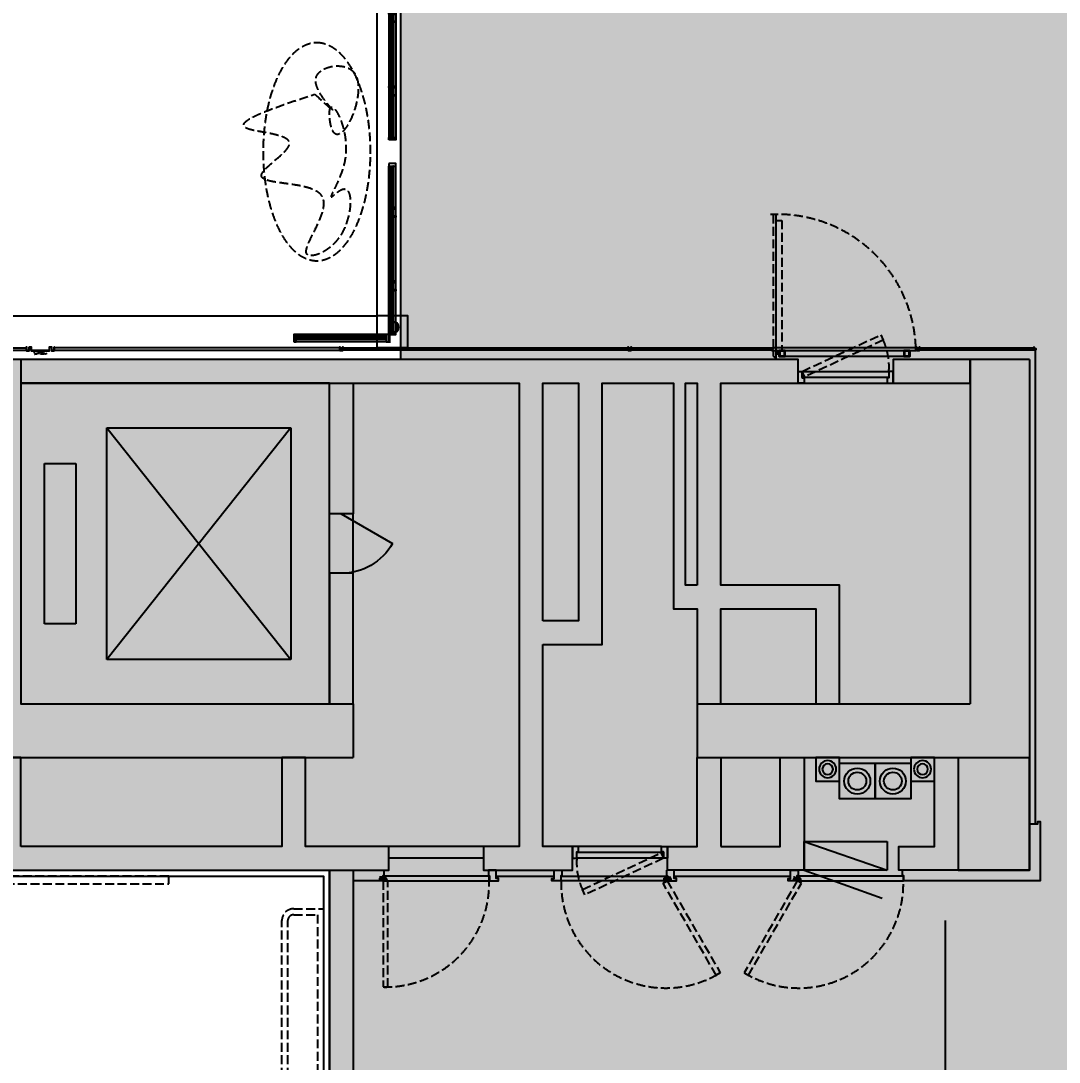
# Model space of a CAD drawing. Extents: x -284868 to 304789, y -137694 to 137894.
# Drawn here: x 75170 to 83920, y -105306 to -96536 of the extents above; entities that cross this region are included whole.
import ezdxf

# ---------------------------------------------------------------- set-up
doc = ezdxf.new("R2010")
doc.units = 0
doc.set_wipeout_variables(frame=1)
doc.linetypes.add('DASH', pattern=[0.35, 0.25, -0.1])
doc.layers.get('0').update_dxf_attribs({"linetype": 'CONTINUOUS'})
for name, color, linetype in [('0-墙', 4, 'CONTINUOUS'), ('0-建筑柱体', 251, 'CONTINUOUS'), ('0-消防栓(给排水)', 9, 'CONTINUOUS'), ('0-电梯', 3, 'CONTINUOUS'), ('0-非设计区域', 251, 'CONTINUOUS'), ('EM-插座', 240, 'CONTINUOUS'), ('P-完成面', 42, 'CONTINUOUS'), ('P-平面家具', 3, 'CONTINUOUS'), ('P-门扇', 6, 'CONTINUOUS'), ('WIRE-照明', 130, 'CONTINUOUS')]:
    doc.layers.add(name, color=color, linetype=linetype)
doc.styles.add('宋体', font='')
doc.styles.get('宋体').set_extended_font_data('SimSun')
doc.linetypes.add('FENCELINE2', pattern='A,6.35,-2.54,[132,ltypeshp.shx,S=2.54,R=0,X=-2.54,Y=0],-2.54,25.4', length=36.83)

# ---------------------------------------------------------------- blocks, each defined once
blk = doc.blocks.new('213r5467')
for p, q in [((-90909.2, -260063), (-90909.2, -260325.5)), ((-89559.2, -260063), (-90909.2, -260063)), ((-89559.2, -260325.5), (-89559.2, -260063)), ((-90909.2, -260325.5), (-89559.2, -260325.5)), ((-91209.2, -260588), (-91209.2, -262138)), ((-89259.2, -260588), (-91209.2, -260588)), ((-91209.2, -260588), (-89259.2, -262138)), ((-91209.2, -262138), (-89259.2, -260588)), ((-89259.2, -262138), (-89259.2, -260588)), ((-91209.2, -262138), (-89259.2, -262138))]:
    blk.add_line(p, q)
blk.add_lwpolyline([(-88884.2, -262463), (-91584.2, -262463), (-91584.2, -259863), (-88884.2, -259863), (-88884.2, -262463)])
blk = doc.blocks.new('sgASGHHHH')
for points in [[(-94645.8, -917724), (-94645.8, -920624), (-94145.8, -921074), (-94145.8, -917724)], [(-102879.2, -920774), (-102995.8, -921074), (-99845.8, -921074), (-99845.8, -920624), (-102645.8, -920624)], [(-96945.8, -921074), (-94145.8, -921074), (-94645.8, -920624), (-96945.8, -920624)]]:
    blk.add_hatch(color=256).paths.add_polyline_path(points)
at = {"color": 4}
for p, q in [((-94645.8, -917724), (-94645.8, -920624)), ((-94145.8, -917724), (-94645.8, -917724)), ((-94145.8, -917724), (-94145.8, -921074)), ((-102645.8, -920624), (-99845.8, -920624)), ((-99845.8, -920624), (-99845.8, -921074)), ((-96945.8, -920624), (-94645.8, -920624)), ((-96945.8, -920624), (-96945.8, -921074)), ((-102995.8, -921074), (-99845.8, -921074)), ((-96945.8, -921074), (-94145.8, -921074))]:
    blk.add_line(p, q, dxfattribs=at)
blk = doc.blocks.new('A$C5B4E3DF6')
for p, q in [((0, 240), (-658.7, 476.9)), ((-700, 0), (-700, 240)), ((0, 0), (-700, 240)), ((-700, 240), (0, 240)), ((0, 240), (0, 0)), ((0, 0), (-700, 0))]:
    blk.add_line(p, q)
for points in [[(-700, 240), (-541.4, 498.1), (-398.1, 240)], [(-398.1, 240), (-239.5, 498.1), (-96.1, 240)], [(-700, 0), (-700, 240), (0, 0)]]:
    blk.add_solid(points)
blk = doc.blocks.new('A$C2E9C7AB1')
blk.add_lwpolyline([(-200, 0), (0, 0), (0, -200), (-200, -200)], close=True)
for radius in [72.3, 45.5]:
    blk.add_circle((-100, -100), radius)
blk = doc.blocks.new('A$C1A2309B7')
blk.add_lwpolyline([(-300, 0), (0, 0), (0, -300), (-300, -300)], close=True)
for radius in [109.5, 75]:
    blk.add_circle((-150, -150), radius)
blk = doc.blocks.new('A$C3F6147FC')
at = {"xscale": -1, "rotation": 270}
for p in [(13299, -3250), (14098.7, -3250)]:
    blk.add_blockref('A$C2E9C7AB1', p, dxfattribs=at)
for p in [(13598.7, -3300), (13898.7, -3300)]:
    blk.add_blockref('A$C1A2309B7', p)
at = {"rotation": 180}
blk.add_blockref('A$C5B4E3DF6', (13000, -3960), dxfattribs=at)
blk = doc.blocks.new('$DorLib2D$00000228')
at = {"color": 0}
blk.add_line((0.5, 0), (0, 0.866), dxfattribs=at)
blk.add_arc((0.5, 0), 1, 120, 180, dxfattribs=at)
blk = doc.blocks.new('A$C6C5C068E')
h = blk.add_hatch()
h.set_pattern_fill('ANSI32', color=256, scale=0.2, style=0)
h.set_pattern_definition([(45, (506565838.6591, 131390591.2148), (-1.3470384181604, 1.3470384181604), []), (45, (506565839.5572, 131390591.2148), (-1.3470384181604, 1.3470384181604), [])])
h.paths.add_polyline_path([(11.2, 11.2), (-3.8, 11.2), (-3.8, 13.8), (0, 13.8), (0, 15), (-5, 15), (-5, 10), (10, 10), (10, -5), (15, -5), (15, 0), (13.8, 0), (13.8, -3.8), (11.2, -3.8)])
blk.add_lwpolyline([(11.2, 11.2), (-3.8, 11.2), (-3.8, 13.8), (0, 13.8), (0, 15), (-5, 15), (-5, 10), (10, 10), (10, -5), (15, -5), (15, 0), (13.8, 0), (13.8, -3.8), (11.2, -3.8)], close=True)
blk = doc.blocks.new('A$C7A304ED9')
at = {"linetype": 'DASH', "ltscale": 0.1}
for p, q in [((-50, 28.5), (50, -1.5)), ((50, 28.5), (-50, -1.5))]:
    blk.add_line(p, q, dxfattribs=at)
blk.add_lwpolyline([(120, -26.5), (120, -31.5), (115, -31.5), (115, -1.5), (95, -1.5), (95, -31.5), (75, -31.5), (75, -1.5), (-75, -1.5), (-75, -31.5), (-95, -31.5), (-95, -1.5), (-115, -1.5), (-115, -31.5), (-120, -31.5), (-120, -26.5), (-118.5, -26.5), (-118.5, -30), (-116.5, -30), (-116.5, 0), (-93.5, 0), (-93.5, -30), (-76.5, -30), (-76.5, 0), (76.5, 0), (76.5, -30), (93.5, -30), (93.5, 0), (116.5, 0), (116.5, -30), (118.5, -30), (118.5, -26.5), (120, -26.5)])
for points in [[(-50, -1.5), (50, -1.5), (50, 28.5), (-50, 28.5)], [(-60, -6.5), (60, -6.5), (60, -1.5), (-60, -1.5)]]:
    blk.add_lwpolyline(points, close=True, dxfattribs=at)
blk = doc.blocks.new('A$C4A657766')
h = blk.add_hatch()
h.set_pattern_fill('ANSI32', color=256, scale=0.2, style=0)
h.set_pattern_definition([(45, (-14.9999, -5), (-1.34704, 1.34704), []), (45, (-14.1019, -5), (-1.34704, 1.34704), [])])
h.paths.add_polyline_path([(-11.5, 26.5), (-11.5, -3.5), (-13.5, -3.5), (-13.5, 0), (-15, 0), (-15, -5), (-10, -5), (-10, 25), (10, 25), (10, -5), (15, -5), (15, 0), (13.5, 0), (13.5, -3.5), (11.5, -3.5), (11.5, 26.5)])
blk.add_lwpolyline([(-11.5, 26.5), (-11.5, -3.5), (-13.5, -3.5), (-13.5, 0), (-15, 0), (-15, -5), (-10, -5), (-10, 25), (10, 25), (10, -5), (15, -5), (15, 0), (13.5, 0), (13.5, -3.5), (11.5, -3.5), (11.5, 26.5), (-11.5, 26.5)])
blk = doc.blocks.new('A$C67A6433D')
at = {"linetype": 'DASH', "ltscale": 0.03}
blk.add_wipeout([(30.7, 0), (-28.1, 0), (-28.1, 25.8), (30.7, 25.8)], dxfattribs=at)
for p, q in [((-25.8, 19.5), (-22.7, 19)), ((-25.4, 13.4), (-18.7, 4.2)), ((-20.9, 18.6), (-9.1, 16.4)), ((-20.3, 1.6), (-20.3, 0)), ((-18.9, 12.6), (-11.9, 2.9)), ((-17.9, 11.2), (-6.8, 9.1)), ((-16, 8.5), (-6.1, 8.5)), ((-16, 2.9), (-0.3, 2.9)), ((-13, 24.2), (-13, 25.8)), ((-12.3, 23.4), (-12.3, 24.7)), ((-12.3, 24.7), (0, 24.7)), ((-8.8, 11.8), (-8.7, 20.7)), ((-8.7, 16.4), (-8.7, 20.7)), ((-1.5, 4), (-7.9, 10.2)), ((-1.9, 19.2), (-3.5, 14.1)), ((0.4, 9.4), (-2.8, 11.9)), ((2.6, 9.4), (5.8, 11.9)), ((30.4, 25.8), (3, 25.8)), ((14.9, 24.7), (3, 24.7)), ((18.6, 2.9), (3.3, 2.9)), ((4.5, 4), (10.9, 10.2)), ((4.9, 19.2), (6.5, 14.1)), ((18.6, 8.5), (9.1, 8.5)), ((11.8, 11.8), (11.7, 20.7)), ((23.5, 18.6), (11.7, 16.4)), ((20.5, 11.2), (12.3, 9.7)), ((21.5, 12.6), (14.5, 2.9)), ((14.9, 23.4), (14.9, 24.7)), ((15.6, 24.2), (15.6, 25.8)), ((28, 13.4), (21.4, 4.2)), ((22.9, 1.6), (22.9, 0)), ((28.4, 19.5), (25.4, 19))]:
    blk.add_line(p, q, dxfattribs=at)
for points in [[(0, 9.7), (0, 25.8), (-27.7, 25.8), (-27.7, 0), (0, 0), (0, 2.7)], [(3, 9.7), (3, 25.8), (30.7, 25.8), (30.7, 0), (3, 0), (3, 2.7)]]:
    blk.add_lwpolyline(points, dxfattribs=at)
for points in [[(-13, 24.2), (-13, 24.2), (-25.8, 24.2, 0.414214), (-26.5, 23.4), (-26.5, 2.4, 0.414214), (-25.8, 1.6), (-20.3, 1.6)], [(-12.3, 23.4), (-25, 23.4, 0.414214), (-25.8, 22.6), (-25.8, 16.8)], [(-25.8, 14), (-25.8, 5, 0.414214), (-25, 4.2), (-18.7, 4.2)], [(14.9, 23.4), (27.6, 23.4, -0.414214), (28.4, 22.6), (28.4, 16.8)], [(15.6, 24.2), (15.6, 24.2), (28.4, 24.2, -0.414214), (29.2, 23.4), (29.2, 2.4, -0.414214), (28.4, 1.6), (22.9, 1.6)], [(28.4, 14), (28.4, 5, -0.414214), (27.6, 4.2), (21.4, 4.2)]]:
    blk.add_lwpolyline(points, format="xyb", dxfattribs=at)
for centre in [(-22.5, 15.4), (-5.1, 20.7), (1.5, 6), (8.1, 20.7), (25.1, 15.4)]:
    blk.add_circle(centre, 1.99, dxfattribs=at)
for centre, radius, start, end in [((-22.5, 15.4), 3.58, 338.85628, 221.96096), ((-17.6, 13.5), 1.59, 158.85628, 216.02452), ((-16, 6.5), 3.58, 211.82128, 270), ((-6.8, 11.8), 1.99, 178.25247, 238.26721), ((-5.1, 20.7), 3.58, 334.84516, 179.12624), ((-1.6, 13.5), 1.99, 160.89293, 232.11387), ((1.5, 6), 3.58, 213.03161, 326.96839), ((1.5, 6), 3.58, 72.86559, 107.13441), ((8.1, 20.7), 3.58, 0.87376, 205.15484), ((4.6, 13.5), 1.99, 307.88613, 19.10707), ((9.8, 11.8), 1.99, 301.73279, 1.74753), ((12, 11.2), 1.59, 222.33862, 280.57582), ((18.6, 6.5), 3.58, 270, 328.17872), ((25.1, 15.4), 3.58, 318.03904, 201.14372), ((20.2, 13.5), 1.59, 323.97548, 21.14372)]:
    blk.add_arc(centre, radius, start, end, dxfattribs=at)
blk = doc.blocks.new('A$C250F1CE2')
at = {"color": 251, "linetype": 'DASH', "ltscale": 300}
blk.add_lwpolyline([(35, 100), (696.6, 408.5), (717.7, 363.2), (56.1, 54.7)], close=True, dxfattribs=at)
for points in [[(0, 100), (35, 100), (35, 45), (50, 45), (50, 0), (0, 0), (0, 100)], [(800, 100), (765, 100), (765, 45), (750, 45), (750, 0), (800, 0), (800, 100)]]:
    blk.add_lwpolyline(points)
blk.add_lwpolyline([(35, 100), (765, 100), (765, 50), (35, 50)], close=True)
blk.add_arc((223.2, 139.2), 543.2, 355.86618, 27.00764, dxfattribs=at)
blk = doc.blocks.new('A$C8b6fb238')
at = {"layer": 'P-平面家具', "ltscale": 300}
for points in [[(0, 1440), (0, 1420), (60, 1420), (60, 1440)], [(0, 1060), (0, 1070), (20, 1070), (20, 1060)], [(60, 1060), (60, 1070), (40, 1070), (40, 1060)], [(0, 1000), (0, 990), (20, 990), (20, 1000)], [(60, 1000), (60, 990), (40, 990), (40, 1000)], [(0, 440), (0, 450), (20, 450), (20, 440)], [(60, 440), (60, 450), (40, 450), (40, 440)], [(0, 380), (0, 370), (20, 370), (20, 380)], [(60, 380), (60, 370), (40, 370), (40, 380)], [(-800, -60), (-780, -60), (-780, 0), (-800, 0)], [(-20, -60), (0, -60), (0, 0), (-20, 0)], [(0, 20), (0, 0), (60, 0), (60, 20)]]:
    blk.add_lwpolyline(points, close=True, dxfattribs=at)
at = {"layer": 'P-平面家具', "color": 8, "ltscale": 300}
for points in [[(0, 20), (0, 1420)], [(60, 20), (60, 1420)], [(-20, 0), (-780, 0)], [(-20, -60), (-780, -60)]]:
    blk.add_lwpolyline(points, dxfattribs=at)
at = {"layer": 'P-平面家具', "color": 6, "linetype": 'FENCELINE2', "ltscale": 3}
for points in [[(10, 20), (10, 1420)], [(-780, -10), (-20, -10)]]:
    blk.add_lwpolyline(points, dxfattribs=at)
at = {"layer": 'P-平面家具', "color": 5, "ltscale": 300}
for points in [[(25, 1420), (25, 20), (21, 20), (20, 21), (20, 1419), (21, 1420)], [(35, 1420), (35, 20), (39, 20), (40, 21), (40, 1419), (39, 1420)], [(-780, -25), (-20, -25), (-20, -21), (-21, -20), (-779, -20), (-780, -21)], [(-780, -35), (-20, -35), (-20, -39), (-21, -40), (-779, -40), (-780, -39)]]:
    blk.add_lwpolyline(points, close=True, dxfattribs=at)
blk = doc.blocks.new('A$C55573B10')
at = {"ltscale": 5}
blk.add_lwpolyline([(0, 1.152), (1.097, 1.152), (1.097, 0), (0, 0)], close=True, dxfattribs=at)
at = {"style": '宋体'}
blk.add_text('P', height=0.804, dxfattribs=at).set_placement((0.305, 0.169))

msp = doc.modelspace()

# ---------------------------------------------------------------- linework, layer by layer
at = {"layer": '0-墙'}
for points in [[(79570.2, -101788.5), (80070.2, -101788.5), (80070.2, -99588.5), (80670.2, -99588.5), (80670.2, -101488.5), (80870.2, -101488.5), (80870.2, -102288.5), (81070.2, -102288.5), (81070.2, -101488.5), (81870.2, -101488.5), (81870.2, -102288.5), (82070.2, -102288.5), (82070.2, -101288.5), (81070.2, -101288.5), (81070.2, -99588.5), (81720.2, -99588.5), (81720.2, -99388.5), (75170.2, -99388.5), (75170.2, -99588.5), (79370.2, -99588.5), (79370.2, -103488.5), (79070.2, -103488.5), (79070.2, -103688.5), (79820.2, -103688.5), (79820.2, -103488.5), (79570.2, -103488.5), (79570.2, -101788.5)], [(79570.2, -101588.5), (79570.2, -99588.5), (79870.2, -99588.5), (79870.2, -101588.5), (79570.2, -101588.5)], [(68770.2, -103688.5), (78270.2, -103688.5), (78270.2, -103488.5), (77570.2, -103488.5), (77570.2, -102738.5), (77370.2, -102738.5), (77370.2, -103488.5), (75170.2, -103488.5)], [(75170.2, -103488.5), (75170.2, -102738.5), (74970.2, -102738.5)]]:
    msp.add_lwpolyline(points, dxfattribs=at)
for points in [[(82520.2, -99588.5), (83170.2, -99588.5), (83170.2, -99388.5), (82520.2, -99388.5)], [(77770.2, -100688.5), (77770.2, -99588.5), (77970.2, -99588.5), (77970.2, -100688.5)], [(80870.2, -101288.5), (80770.2, -101288.5), (80770.2, -99588.5), (80870.2, -99588.5)], [(77770.2, -101188.5), (77770.2, -102288.5), (77970.2, -102288.5), (77970.2, -101188.5)], [(81070.2, -103488.5), (81570.2, -103488.5), (81570.2, -102738.5), (81770.2, -102738.5), (81770.2, -103688.5), (80620.2, -103688.5), (80620.2, -103488.5), (80870.2, -103488.5), (80870.2, -102738.5), (81070.2, -102738.5)], [(83070.2, -102738.5), (83070.2, -103688.5), (82570.2, -103688.5), (82570.2, -103488.5), (82870.2, -103488.5), (82870.2, -102738.5)]]:
    msp.add_lwpolyline(points, close=True, dxfattribs=at)
at = {"layer": '0-墙', "ltscale": 3}
msp.add_lwpolyline([(77770.2, -106368.5), (77770.2, -103688.5), (77970.2, -103688.5), (77970.2, -106168.5), (81270.2, -106168.5), (81270.2, -106368.5), (77770.2, -106368.5)], dxfattribs=at)
at = {"layer": '0-墙', "color": 251}
for points in [[(75170.2, -103488.5), (75170.2, -102738.5), (75399.9, -102909.6), (77370.2, -102738.5)], [(81070.2, -103488.5), (81070.2, -102738.5), (81206.5, -102856.5), (81570.2, -102738.5)]]:
    msp.add_solid(points, dxfattribs=at)
at = {"layer": 'P-完成面', "color": 251}
for p, q in [((81529.1, -99328.5), (81571.3, -99328.5)), ((81550.2, -99307.3), (81550.2, -99349.6))]:
    msp.add_line(p, q, dxfattribs=at)
at = {"layer": 'P-完成面'}
for points in [[(74011.7, -99288.5), (75218.7, -99288.5), (75218.7, -99294.5)], [(74011.7, -99288.5), (74011.7, -99308.5), (75218.7, -99308.5), (75218.7, -99288.5)], [(77858.7, -99288.5), (75451.7, -99288.5)], [(75451.7, -99288.5), (75451.7, -99308.5), (77858.7, -99308.5), (77858.7, -99288.5)], [(77881.7, -99288.5), (80288.7, -99288.5)], [(80288.7, -99288.5), (80288.7, -99308.5), (77881.7, -99308.5), (77881.7, -99288.5)], [(80311.7, -99288.5), (81515.2, -99288.5), (81499.2, -99308.5)], [(81499.2, -99308.5), (80311.7, -99308.5), (80311.7, -99288.5)], [(81518.2, -99288.5), (81499, -99312.5), (82712.2, -99312.5), (82712.2, -99288.5), (81518.2, -99288.5)], [(82741.7, -99288.5), (83709, -99288.5)], [(83709, -99288.5), (83709, -99308.5), (82741.7, -99308.5), (82741.7, -99288.5)], [(83720.2, -103298.5), (83720.2, -99299.7)], [(83070.2, -103688.5), (83670.2, -103688.5), (83670.2, -102738.5)], [(83670.2, -102738.5), (83670.2, -103688.5), (83070.2, -103688.5)], [(83670.2, -103298.5), (83740.2, -103298.5), (83740.2, -103278.5), (83760.2, -103278.5), (83760.2, -103778.5), (82610.2, -103778.5), (82610.2, -103735.5), (82600.2, -103735.5), (82600.2, -103688.5)], [(78230.2, -103688.5), (78230.2, -103735.5), (78220.2, -103735.5), (78220.2, -103778.5), (77970.2, -103778.5)], [(79110.2, -103688.5), (79110.2, -103735.5), (79120.2, -103735.5), (79120.2, -103778.5), (79195.2, -103778.5), (79195.2, -103758.5), (79175.2, -103758.5), (79175.2, -103688.5), (79110.2, -103688.5)], [(79175.2, -103738.5), (79665.2, -103738.5)], [(79730.2, -103688.5), (79730.2, -103735.5), (79720.2, -103735.5), (79720.2, -103778.5), (79645.2, -103778.5), (79645.2, -103758.5), (79665.2, -103758.5), (79665.2, -103688.5), (79730.2, -103688.5)]]:
    msp.add_lwpolyline(points, dxfattribs=at)
at = {"layer": 'P-完成面', "color": 251}
for points in [[(81560.2, -99312.5), (82662.2, -99312.5), (82662.2, -99362.5), (81560.2, -99362.5)], [(81560.2, -99362.5), (81610.2, -99362.5), (81610.2, -99312.5), (81560.2, -99312.5)], [(81565.2, -99357.5), (81605.2, -99357.5), (81605.2, -99317.5), (81565.2, -99317.5)], [(82612.2, -99362.5), (82662.2, -99362.5), (82662.2, -99312.5), (82612.2, -99312.5)], [(82617.2, -99357.5), (82657.2, -99357.5), (82657.2, -99317.5), (82617.2, -99317.5)]]:
    msp.add_lwpolyline(points, close=True, dxfattribs=at)
at = {"layer": 'P-完成面'}
msp.add_lwpolyline([(66155.2, -103723.5), (66140.2, -103723.5), (66140.2, -103738.5), (77720.2, -103738.5), (77720.2, -106118.5), (76820.2, -106118.5), (76820.2, -107568.5), (69521.3, -107568.5), (69521.3, -106118.6), (64020.9, -106118.6), (64020.9, -106468.6, -0.414239), (63920.9, -106568.6), (63541, -106568.6)], format="xyb", dxfattribs=at)
for points in [[(78223.2, -103738.5), (78223.2, -103778.5), (79117.2, -103778.5), (79117.2, -103738.5)], [(80617.2, -103738.5), (80617.2, -103778.5), (79723.2, -103778.5), (79723.2, -103738.5)], [(81713.2, -103738.5), (81713.2, -103778.5), (82607.2, -103778.5), (82607.2, -103738.5)]]:
    msp.add_lwpolyline(points, close=True, dxfattribs=at)
at = {"layer": 'P-完成面', "color": 251}
msp.add_circle((81550.2, -99328.5), 10, dxfattribs=at)
at = {"layer": 'P-平面家具', "linetype": 'DASH', "ltscale": 300}
msp.add_lwpolyline([(76416.8, -103738.5), (73046.3, -103738.5), (73046.3, -103804), (76416.8, -103804)], close=True, dxfattribs=at)
msp.add_lwpolyline([(77470.1, -104013.8), (77720.2, -104013.8), (77720.2, -105843.1), (77470.1, -105843.1, -0.414214), (77370.1, -105743.1), (77370.1, -104113.8, -0.414214)], format="xyb", close=True, dxfattribs=at)
at = {"layer": 'P-平面家具', "color": 251, "linetype": 'DASH', "ltscale": 300}
msp.add_lwpolyline([(77470.1, -104063.8), (77670.2, -104063.8), (77670.2, -105793.1), (77470.1, -105793.1, -0.414214), (77420.1, -105743.1), (77420.1, -104113.8, -0.414214)], format="xyb", close=True, dxfattribs=at)
at = {"layer": 'P-平面家具', "linetype": 'DASH', "ltscale": 300}
msp.add_ellipse((77664.5, -97638.5), major_axis=(0, 920.7), ratio=0.488779, dxfattribs=at)
at = {"layer": 'P-平面家具', "color": 251, "linetype": 'DASH', "ltscale": 300}
msp.add_open_spline([(77647.3, -97153.4), (77290.9, -97271), (76726.2, -97457.3), (77675.1, -97500.6), (76871.4, -97965), (78059.9, -97826.9), (77373, -98624.1), (77960.4, -98416.6), (77983.4, -97842), (77703, -98103.6), (78051.8, -97651.3), (77732.7, -97071), (77817.4, -97761), (78236.1, -96807.4), (77472.5, -96958.9), (77912.8, -97395.8), (77723.9, -97223.3), (77647.3, -97153.4)], degree=3, knots=[0, 0, 0, 0, 635.52138, 1007.151782, 1362.327801, 1908.770859, 2409.817054, 2714.48415, 3117.383101, 3203.626509, 3536.991495, 3967.911005, 4167.984854, 4712.669449, 5028.315326, 5331.075201, 5537.258796, 5537.258796, 5537.258796, 5537.258796], dxfattribs=at)
at = {"layer": 'P-门扇'}
for p, q in [((81720.2, -99588.5), (82520.2, -99588.5)), ((77770.2, -101188.5), (77770.2, -100688.5)), ((77970.2, -101188.5), (77970.2, -100688.5))]:
    msp.add_line(p, q, dxfattribs=at)
at = {"layer": 'P-门扇', "color": 251, "linetype": 'DASH', "ltscale": 300}
msp.add_lwpolyline([(81510.2, -99360.5), (81534.2, -99379.7), (81534.2, -98166.5), (81510.2, -98166.5), (81510.2, -99360.5)], dxfattribs=at)
msp.add_lwpolyline([(81534.2, -99318.5), (81534.2, -98216.5), (81584.2, -98216.5), (81584.2, -99318.5)], close=True, dxfattribs=at)
at = {"layer": 'P-门扇'}
for points in [[(79070.2, -103488.5), (78270.2, -103488.5)], [(80570.2, -103488.5), (79870.2, -103488.5)], [(79070.2, -103588.5), (78270.2, -103588.5)]]:
    msp.add_lwpolyline(points, dxfattribs=at)
at = {"layer": 'P-门扇', "color": 251, "linetype": 'DASH', "ltscale": 300}
msp.add_arc((81550.2, -99328.5), 1162.7, 1.97154, 93.12911, dxfattribs=at)
at = {"layer": 'WIRE-照明'}
for points in [[(67914, -99601.3), (68388.7, -99018.9), (78171.9, -99018.9), (78171.9, -96258.1)], [(82962.3, -106734.6), (82962.3, -104113.4)]]:
    msp.add_lwpolyline(points, dxfattribs=at)

# ---------------------------------------------------------------- block references
at = {"layer": '0-建筑柱体'}
msp.add_blockref('sgASGHHHH', (177816, 818335.5), dxfattribs=at)
at = {"layer": '0-消防栓(给排水)', "color": 0}
msp.add_blockref('A$C3F6147FC', (68770.2, -99488.5), dxfattribs=at)
at = {"layer": '0-电梯', "xscale": -1, "rotation": 90}
msp.add_blockref('213r5467', (-184692.8, -191172.6), dxfattribs=at)
at = {"layer": 'EM-插座', "ltscale": 5, "xscale": 234.0720193454588, "yscale": 234.0720193454588, "zscale": 234.0720193454588}
msp.add_blockref('A$C55573B10', (78171.9, -99288.5), dxfattribs=at)
at = {"layer": 'P-完成面', "xscale": -1, "rotation": 180}
for name, p in [('A$C7A304ED9', (75335.2, -99315)), ('A$C4A657766', (77870.2, -99288.5)), ('A$C4A657766', (80300.2, -99288.5)), ('A$C4A657766', (82730.2, -99288.5))]:
    msp.add_blockref(name, p, dxfattribs=at)
at = {"layer": 'P-完成面', "rotation": 180}
msp.add_blockref('A$C6C5C068E', (83720.2, -99288.5), dxfattribs=at)
at = {"layer": 'P-平面家具', "color": 1, "ltscale": 3, "xscale": -1, "rotation": 180}
msp.add_blockref('A$C8b6fb238', (78270.2, -96098.5), dxfattribs=at)
at = {"layer": 'P-平面家具', "color": 1, "ltscale": 3}
msp.add_blockref('A$C8b6fb238', (78270.2, -99178.5), dxfattribs=at)
at = {"layer": 'P-门扇'}
msp.add_blockref('A$C250F1CE2', (81720.2, -99588.5), dxfattribs=at)
at = {"layer": 'P-门扇', "xscale": 500, "yscale": -500, "zscale": 200, "rotation": 89.99999999993084}
msp.add_blockref('$DorLib2D$00000228', (77870.2, -100938.5), dxfattribs=at)

# ---------------------------------------------------------------- next in the draw order: block references
at = {"layer": 'P-完成面'}
for p in [(78220.2, -103773.5), (81710.2, -103773.5)]:
    msp.add_blockref('A$C67A6433D', p, dxfattribs=at)
at = {"layer": 'P-完成面', "extrusion": (0, 0, -1), "zscale": -1}
msp.add_blockref('A$C67A6433D', (-80620.2, -103773.5), dxfattribs=at)

# ---------------------------------------------------------------- next in the draw order: hatches: boundary and pattern name
at = {"layer": '0-非设计区域', "ltscale": 3}
h = msp.add_hatch(dxfattribs=at)
h.set_pattern_fill('ANGLE', color=256, scale=100)
h.set_pattern_definition([(0, (-356380.6, 278012.8), (0, 698.5), [508, -190.5]), (90, (-356380.6, 278012.8), (-698.5, 4e-14), [508, -190.5])])
h.paths.add_polyline_path([(69270.2, -67385.8), (69270.2, -75488.5), (66970.2, -75488.5), (66970.2, -94382), (68770.2, -94382), (68770.2, -95588.5), (78370.2, -95588.5), (78370.2, -99388.5), (74820.2, -99388.5), (74820.2, -99688.5), (68770.2, -99688.5), (68770.2, -103688.5), (77770.2, -103688.5), (77770.2, -106368.5), (83070.2, -106368.5), (83070.2, -117135.8), (83920.2, -117135.8), (83920.2, -118589), (94920.7, -118589), (94920.6, -65088), (83920.2, -65088), (83920.2, -67385.8), (82420.2, -67385.8), (82420.2, -65088.5), (69920.2, -65088.5), (69920.2, -67385.8)])

# ---------------------------------------------------------------- next in the draw order: linework, layer by layer
msp.add_lwpolyline([(78370.2, -95588.5), (78370.2, -99388.5), (74820.2, -99388.5), (74820.2, -99688.5), (68770.2, -99688.5), (68770.2, -103688.5), (77770.2, -103688.5), (77770.2, -106368.5), (83070.2, -106368.5), (83070.2, -117135.8), (83920.2, -117135.8), (83920.2, -118589), (94920.7, -118589), (94920.6, -65088)], dxfattribs=at)
at = {"layer": 'P-完成面'}
for points in [[(80610.2, -103688.5), (80610.2, -103735.5), (80620.2, -103735.5), (80620.2, -103778.5), (80695.2, -103778.5), (80695.2, -103758.5), (80675.2, -103758.5), (80675.2, -103688.5), (80610.2, -103688.5)], [(80675.2, -103738.5), (81655.2, -103738.5)], [(81720.2, -103688.5), (81720.2, -103735.5), (81710.2, -103735.5), (81710.2, -103778.5), (81635.2, -103778.5), (81635.2, -103758.5), (81655.2, -103758.5), (81655.2, -103688.5), (81720.2, -103688.5)]]:
    msp.add_lwpolyline(points, dxfattribs=at)
at = {"layer": 'P-门扇', "color": 251, "linetype": 'DASH', "ltscale": 300}
for points in [[(78263.2, -103778.5), (78223.2, -103778.5), (78223.2, -104672.5), (78263.2, -104672.5)], [(80582.6, -103798.5), (80617.2, -103778.5), (81064.2, -104552.7), (81029.6, -104572.7)], [(81747.9, -103798.5), (81713.2, -103778.5), (81266.2, -104552.7), (81300.9, -104572.7)]]:
    msp.add_lwpolyline(points, close=True, dxfattribs=at)
for centre, radius, start, end in [((78243.2, -103798.5), 874.2, 268.68911, 1.31089), ((80605.7, -103798.5), 882.7, 178.70167, 301.29834), ((81724.8, -103798.5), 882.7, 238.70166, 1.29833)]:
    msp.add_arc(centre, radius, start, end, dxfattribs=at)

# ---------------------------------------------------------------- next in the draw order: block references
at = {"layer": 'P-门扇', "rotation": 180}
msp.add_blockref('A$C250F1CE2', (80620.2, -103488.5), dxfattribs=at)

doc.saveas('drawing.dxf')
